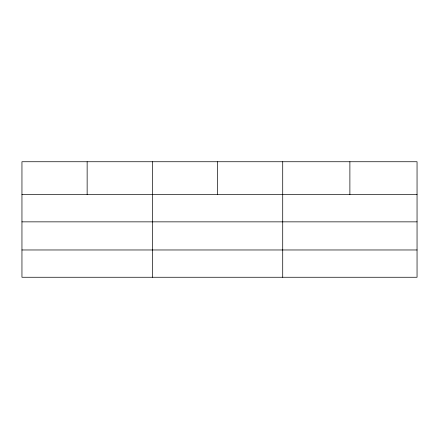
<?xml version="1.0" encoding="UTF-8"?>
<svg xmlns="http://www.w3.org/2000/svg" width="439" height="439" viewBox="0 0 439 439"><rect width="100%" height="100%" fill="white"/><g stroke="black" fill="none" stroke-linecap="round" stroke-linejoin="round"><path stroke-width="0.66" d="M417.05 221.854L417.05 161.739L21.95 161.739L21.95 277.261L417.05 277.261L417.05 221.854L21.95 221.854M21.95 194.565L417.05 194.565M21.95 249.972L417.05 249.972M349.883 161.739L349.883 194.565M282.716 161.739L282.716 277.261M217.524 161.739L217.524 194.565M152.333 161.739L152.333 277.261M87.141 161.739L87.141 194.565"/></g></svg>
